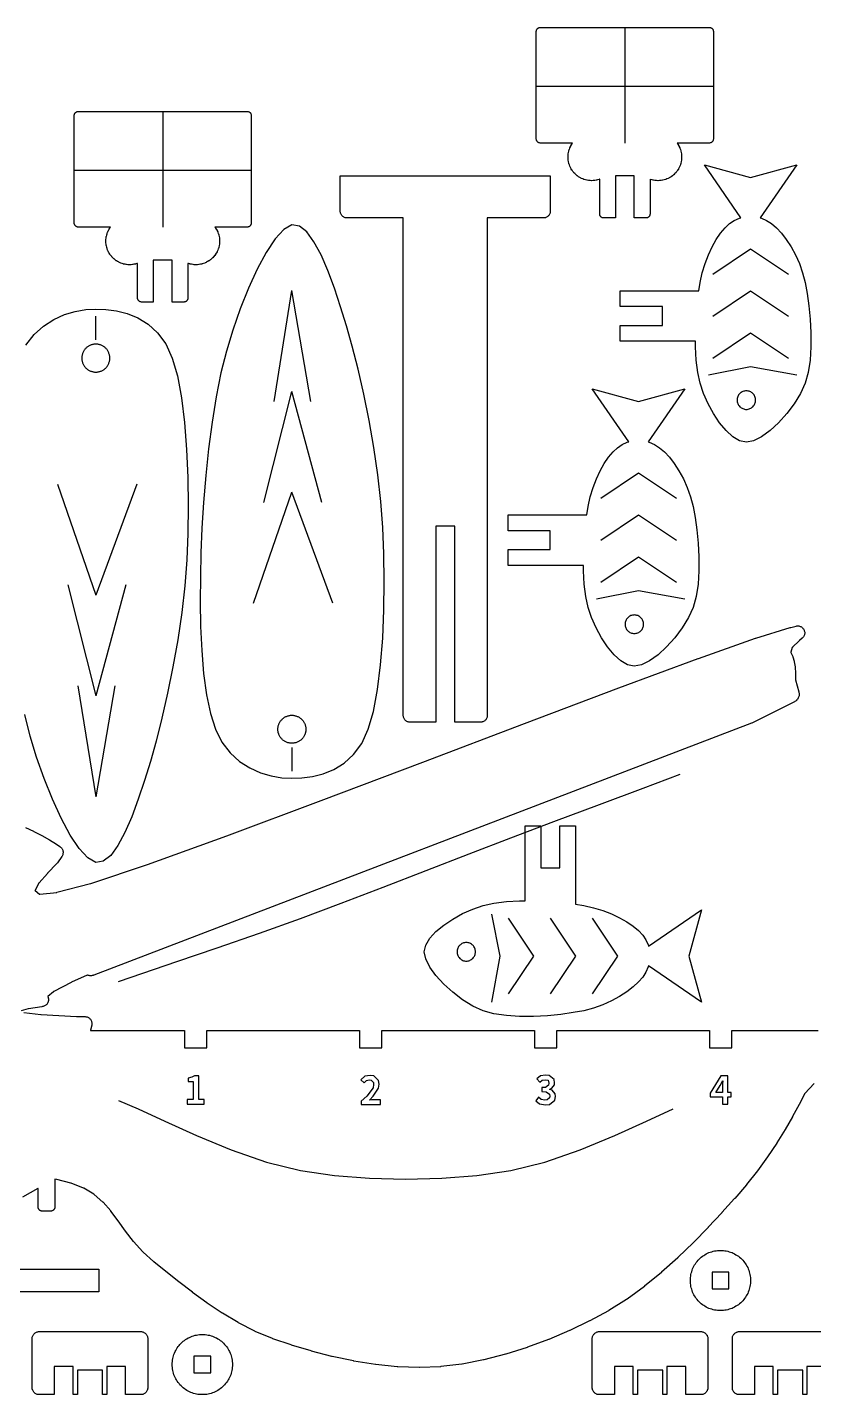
# Model space of a CAD drawing. Header units: millimetres. Extents: x 3 to 299, y 4 to 201.
# Drawn here: x 102.3 to 214.6, y 3.8 to 199 of the extents above; entities that cross this region are included whole.
import ezdxf

# ---------------------------------------------------------------- set-up
doc = ezdxf.new("R2010")
doc.units = ezdxf.units.MM
doc.layers.add('CUT', color=1, linetype='Continuous')
doc.layers.add('ENGRAVE', color=5, linetype='Continuous')

msp = doc.modelspace()

# ---------------------------------------------------------------- linework, layer by layer
at = {"layer": 'CUT'}
for points in [[(195.11, 182.46), (195.18, 182.37), (195.2, 182.33), (195.3, 182.18), (195.32, 182.15), (195.4, 181.99), (195.42, 181.95), (195.5, 181.79), (195.51, 181.75), (195.58, 181.58), (195.59, 181.54), (195.64, 181.37), (195.65, 181.33), (195.69, 181.15), (195.7, 181.12), (195.73, 180.94), (195.73, 180.9), (195.75, 180.72), (195.75, 180.68), (195.76, 180.5), (195.76, 180.46), (195.75, 180.28), (195.75, 180.24), (195.73, 180.06), (195.73, 180.02), (195.7, 179.84), (195.69, 179.8), (195.65, 179.62), (195.64, 179.58), (195.59, 179.41), (195.58, 179.37), (195.51, 179.2), (195.5, 179.17), (195.42, 179), (195.4, 178.97), (195.32, 178.81), (195.3, 178.77), (195.2, 178.62), (195.18, 178.59), (195.08, 178.44), (195.05, 178.41), (194.94, 178.27), (194.91, 178.24), (194.79, 178.11), (194.76, 178.08), (194.63, 177.95), (194.6, 177.93), (194.46, 177.81), (194.43, 177.79), (194.28, 177.68), (194.25, 177.66), (194.09, 177.57), (194.06, 177.55), (193.9, 177.46), (193.86, 177.44), (193.7, 177.37), (193.66, 177.35), (193.49, 177.29), (193.45, 177.28), (193.28, 177.22), (193.24, 177.21), (193.07, 177.17), (193.03, 177.17), (192.85, 177.14), (192.81, 177.13), (192.63, 177.11), (192.59, 177.11), (192.41, 177.1), (192.37, 177.1), (192.19, 177.11), (192.15, 177.11), (191.97, 177.13), (191.93, 177.14), (191.75, 177.17), (191.71, 177.17), (191.54, 177.21), (191.5, 177.22), (191.32, 177.28), (191.29, 177.29), (191.26, 177.3), (191.25, 177.3), (191.25, 177.29), (191.25, 172.38), (191.24, 172.32), (191.23, 172.26), (191.22, 172.2), (191.2, 172.15), (191.18, 172.09), (191.15, 172.04), (191.11, 172), (191.07, 171.95), (191.03, 171.91), (190.98, 171.88), (190.93, 171.85), (190.88, 171.82), (190.82, 171.8), (190.76, 171.79), (190.71, 171.78), (190.65, 171.78), (189, 171.78), (189, 177.78), (186.3, 177.78), (186.3, 171.78), (184.65, 171.78), (184.59, 171.78), (184.53, 171.79), (184.47, 171.8), (184.42, 171.82), (184.36, 171.85), (184.31, 171.88), (184.27, 171.91), (184.22, 171.95), (184.18, 172), (184.15, 172.04), (184.12, 172.09), (184.09, 172.15), (184.07, 172.2), (184.06, 172.26), (184.05, 172.32), (184.05, 172.38), (184.05, 177.29), (184.05, 177.3), (184.03, 177.3), (184.01, 177.29), (183.97, 177.28), (183.8, 177.22), (183.76, 177.21), (183.58, 177.17), (183.54, 177.17), (183.36, 177.14), (183.32, 177.13), (183.14, 177.11), (183.1, 177.11), (182.92, 177.1), (182.88, 177.1), (182.7, 177.11), (182.66, 177.11), (182.48, 177.13), (182.44, 177.14), (182.27, 177.17), (182.23, 177.17), (182.05, 177.21), (182.01, 177.22), (181.84, 177.28), (181.8, 177.29), (181.63, 177.35), (181.6, 177.37), (181.43, 177.44), (181.4, 177.46), (181.24, 177.55), (181.2, 177.57), (181.05, 177.66), (181.01, 177.68), (180.87, 177.79), (180.84, 177.81), (180.7, 177.93), (180.67, 177.95), (180.53, 178.08), (180.51, 178.11), (180.38, 178.24), (180.36, 178.27), (180.24, 178.41), (180.22, 178.44), (180.11, 178.59), (180.09, 178.62), (179.99, 178.77), (179.97, 178.81), (179.89, 178.97), (179.87, 179), (179.8, 179.17), (179.78, 179.2), (179.72, 179.37), (179.7, 179.41), (179.65, 179.58), (179.64, 179.62), (179.6, 179.8), (179.59, 179.84), (179.56, 180.02), (179.56, 180.06), (179.54, 180.24), (179.54, 180.28), (179.53, 180.46), (179.53, 180.5), (179.54, 180.68), (179.54, 180.72), (179.56, 180.9), (179.56, 180.94), (179.59, 181.12), (179.6, 181.15), (179.64, 181.33), (179.65, 181.37), (179.7, 181.54), (179.72, 181.58), (179.78, 181.75), (179.8, 181.79), (179.87, 181.95), (179.89, 181.99), (179.97, 182.15), (179.99, 182.18), (180.09, 182.33), (180.11, 182.37), (180.18, 182.46), (180.19, 182.48), (180.18, 182.48), (175.6, 182.48), (175.54, 182.48), (175.48, 182.49), (175.43, 182.5), (175.37, 182.52), (175.32, 182.55), (175.27, 182.58), (175.22, 182.61), (175.18, 182.65), (175.14, 182.7), (175.1, 182.74), (175.07, 182.79), (175.05, 182.85), (175.03, 182.9), (175.01, 182.96), (175, 183.02), (175, 183.08), (175, 198.4), (175, 198.46), (175.01, 198.52), (175.03, 198.57), (175.05, 198.63), (175.07, 198.68), (175.1, 198.73), (175.14, 198.78), (175.18, 198.82), (175.22, 198.86), (175.27, 198.9), (175.32, 198.93), (175.37, 198.95), (175.43, 198.97), (175.48, 198.99), (175.54, 199), (175.6, 199), (199.69, 199), (199.75, 199), (199.81, 198.99), (199.87, 198.97), (199.92, 198.95), (199.98, 198.93), (200.03, 198.9), (200.07, 198.86), (200.12, 198.82), (200.16, 198.78), (200.19, 198.73), (200.22, 198.68), (200.25, 198.63), (200.27, 198.57), (200.28, 198.52), (200.29, 198.46), (200.29, 198.4), (200.29, 183.08), (200.29, 183.02), (200.28, 182.96), (200.27, 182.9), (200.25, 182.85), (200.22, 182.79), (200.19, 182.74), (200.16, 182.7), (200.12, 182.65), (200.07, 182.61), (200.03, 182.58), (199.98, 182.55), (199.92, 182.52), (199.87, 182.5), (199.81, 182.49), (199.75, 182.48), (199.69, 182.48), (195.12, 182.48), (195.1, 182.48)], [(129.11, 170.46), (129.18, 170.37), (129.2, 170.33), (129.3, 170.18), (129.32, 170.15), (129.4, 169.99), (129.42, 169.95), (129.5, 169.79), (129.51, 169.75), (129.58, 169.58), (129.59, 169.54), (129.64, 169.37), (129.65, 169.33), (129.69, 169.15), (129.7, 169.12), (129.73, 168.94), (129.73, 168.9), (129.75, 168.72), (129.75, 168.68), (129.76, 168.5), (129.76, 168.46), (129.75, 168.28), (129.75, 168.24), (129.73, 168.06), (129.73, 168.02), (129.7, 167.84), (129.69, 167.8), (129.65, 167.62), (129.64, 167.58), (129.59, 167.41), (129.58, 167.37), (129.51, 167.2), (129.5, 167.17), (129.42, 167), (129.4, 166.97), (129.32, 166.81), (129.3, 166.77), (129.2, 166.62), (129.18, 166.59), (129.08, 166.44), (129.05, 166.41), (128.94, 166.27), (128.91, 166.24), (128.79, 166.11), (128.76, 166.08), (128.63, 165.95), (128.6, 165.93), (128.46, 165.81), (128.43, 165.79), (128.28, 165.68), (128.25, 165.66), (128.09, 165.57), (128.06, 165.55), (127.9, 165.46), (127.86, 165.44), (127.7, 165.37), (127.66, 165.35), (127.49, 165.29), (127.45, 165.28), (127.28, 165.22), (127.24, 165.21), (127.07, 165.17), (127.03, 165.17), (126.85, 165.14), (126.81, 165.13), (126.63, 165.11), (126.59, 165.11), (126.41, 165.1), (126.37, 165.1), (126.19, 165.11), (126.15, 165.11), (125.97, 165.13), (125.93, 165.14), (125.75, 165.17), (125.71, 165.17), (125.54, 165.21), (125.5, 165.22), (125.32, 165.28), (125.29, 165.29), (125.26, 165.3), (125.25, 165.3), (125.25, 165.29), (125.25, 160.38), (125.24, 160.32), (125.23, 160.26), (125.22, 160.2), (125.2, 160.15), (125.18, 160.09), (125.15, 160.04), (125.11, 160), (125.07, 159.95), (125.03, 159.91), (124.98, 159.88), (124.93, 159.85), (124.88, 159.82), (124.82, 159.8), (124.76, 159.79), (124.71, 159.78), (124.65, 159.78), (123, 159.78), (123, 165.78), (120.3, 165.78), (120.3, 159.78), (118.65, 159.78), (118.59, 159.78), (118.53, 159.79), (118.47, 159.8), (118.42, 159.82), (118.36, 159.85), (118.31, 159.88), (118.27, 159.91), (118.22, 159.95), (118.18, 160), (118.15, 160.04), (118.12, 160.09), (118.09, 160.15), (118.07, 160.2), (118.06, 160.26), (118.05, 160.32), (118.05, 160.38), (118.05, 165.29), (118.05, 165.3), (118.03, 165.3), (118.01, 165.29), (117.97, 165.28), (117.8, 165.22), (117.76, 165.21), (117.58, 165.17), (117.54, 165.17), (117.36, 165.14), (117.32, 165.13), (117.14, 165.11), (117.1, 165.11), (116.92, 165.1), (116.88, 165.1), (116.7, 165.11), (116.66, 165.11), (116.48, 165.13), (116.44, 165.14), (116.27, 165.17), (116.23, 165.17), (116.05, 165.21), (116.01, 165.22), (115.84, 165.28), (115.8, 165.29), (115.63, 165.35), (115.6, 165.37), (115.43, 165.44), (115.4, 165.46), (115.24, 165.55), (115.2, 165.57), (115.05, 165.66), (115.01, 165.68), (114.87, 165.79), (114.84, 165.81), (114.7, 165.93), (114.67, 165.95), (114.53, 166.08), (114.51, 166.11), (114.38, 166.24), (114.36, 166.27), (114.24, 166.41), (114.22, 166.44), (114.11, 166.59), (114.09, 166.62), (113.99, 166.77), (113.97, 166.81), (113.89, 166.97), (113.87, 167), (113.8, 167.17), (113.78, 167.2), (113.72, 167.37), (113.7, 167.41), (113.65, 167.58), (113.64, 167.62), (113.6, 167.8), (113.59, 167.84), (113.56, 168.02), (113.56, 168.06), (113.54, 168.24), (113.54, 168.28), (113.53, 168.46), (113.53, 168.5), (113.54, 168.68), (113.54, 168.72), (113.56, 168.9), (113.56, 168.94), (113.59, 169.12), (113.6, 169.15), (113.64, 169.33), (113.65, 169.37), (113.7, 169.54), (113.72, 169.58), (113.78, 169.75), (113.8, 169.79), (113.87, 169.95), (113.89, 169.99), (113.97, 170.15), (113.99, 170.18), (114.09, 170.33), (114.11, 170.37), (114.18, 170.46), (114.19, 170.48), (114.18, 170.48), (109.6, 170.48), (109.54, 170.48), (109.48, 170.49), (109.43, 170.5), (109.37, 170.52), (109.32, 170.55), (109.27, 170.58), (109.22, 170.61), (109.18, 170.65), (109.14, 170.7), (109.1, 170.74), (109.07, 170.79), (109.05, 170.85), (109.03, 170.9), (109.01, 170.96), (109, 171.02), (109, 171.08), (109, 186.4), (109, 186.46), (109.01, 186.52), (109.03, 186.57), (109.05, 186.63), (109.07, 186.68), (109.1, 186.73), (109.14, 186.78), (109.18, 186.82), (109.22, 186.86), (109.27, 186.9), (109.32, 186.93), (109.37, 186.95), (109.43, 186.97), (109.48, 186.99), (109.54, 187), (109.6, 187), (133.69, 187), (133.75, 187), (133.81, 186.99), (133.87, 186.97), (133.92, 186.95), (133.98, 186.93), (134.03, 186.9), (134.07, 186.86), (134.12, 186.82), (134.16, 186.78), (134.19, 186.73), (134.22, 186.68), (134.25, 186.63), (134.27, 186.57), (134.28, 186.52), (134.29, 186.46), (134.29, 186.4), (134.29, 171.08), (134.29, 171.02), (134.28, 170.96), (134.27, 170.9), (134.25, 170.85), (134.22, 170.79), (134.19, 170.74), (134.16, 170.7), (134.12, 170.65), (134.07, 170.61), (134.03, 170.58), (133.98, 170.55), (133.92, 170.52), (133.87, 170.5), (133.81, 170.49), (133.75, 170.48), (133.69, 170.48), (129.12, 170.48), (129.1, 170.48)], [(177, 172.78), (177, 172.68), (176.98, 172.58), (176.96, 172.49), (176.92, 172.39), (176.88, 172.31), (176.83, 172.22), (176.77, 172.14), (176.71, 172.07), (176.63, 172), (176.56, 171.95), (176.47, 171.89), (176.38, 171.85), (176.29, 171.82), (176.2, 171.8), (176.1, 171.78), (176, 171.78), (168.02, 171.78), (168, 171.78), (168, 171.75), (168, 100.78), (168, 100.68), (167.98, 100.58), (167.96, 100.49), (167.92, 100.39), (167.88, 100.31), (167.83, 100.22), (167.77, 100.14), (167.71, 100.07), (167.63, 100), (167.56, 99.95), (167.47, 99.89), (167.38, 99.85), (167.29, 99.82), (167.2, 99.8), (167.1, 99.78), (167, 99.78), (163.35, 99.78), (163.35, 127.78), (160.65, 127.78), (160.65, 99.78), (157, 99.78), (156.9, 99.78), (156.8, 99.8), (156.71, 99.82), (156.62, 99.85), (156.53, 99.89), (156.44, 99.95), (156.37, 100), (156.29, 100.07), (156.23, 100.14), (156.17, 100.22), (156.12, 100.31), (156.08, 100.39), (156.04, 100.49), (156.02, 100.58), (156, 100.68), (156, 100.78), (156, 171.75), (156, 171.78), (155.98, 171.78), (148, 171.78), (147.9, 171.78), (147.8, 171.8), (147.71, 171.82), (147.62, 171.85), (147.53, 171.89), (147.44, 171.95), (147.37, 172), (147.29, 172.07), (147.23, 172.14), (147.17, 172.22), (147.12, 172.31), (147.08, 172.39), (147.04, 172.49), (147.02, 172.58), (147, 172.68), (147, 172.78), (147, 174.78), (147, 176.78), (147, 177.78), (148, 177.78), (176, 177.78), (177, 177.78), (177, 176.78), (177, 174.78)], [(187, 154.18), (187, 156.16), (187, 156.43), (193, 156.43), (193, 159.13), (187, 159.13), (187, 159.4), (187, 161.38), (193, 161.38), (198.21, 161.38), (198.4, 162.58), (198.71, 163.97), (199.11, 165.3), (199.59, 166.54), (200.12, 167.68), (200.71, 168.71), (201.32, 169.61), (201.96, 170.37), (202.6, 170.98), (203.27, 171.44), (204, 171.76), (204.2, 171.81), (199, 179.38), (205.6, 177.58), (212.2, 179.38), (206.99, 171.8), (207.14, 171.76), (207.9, 171.44), (208.6, 170.98), (209.29, 170.37), (210, 169.61), (210.7, 168.71), (211.38, 167.68), (212, 166.54), (212.57, 165.3), (213.04, 163.97), (213.4, 162.58), (213.69, 161.02), (213.93, 159.26), (214.12, 157.35), (214.22, 155.38), (214.23, 153.4), (214.1, 151.5), (213.83, 149.73), (213.4, 148.18), (212.74, 146.72), (211.85, 145.26), (210.79, 143.85), (209.61, 142.55), (208.39, 141.43), (207.17, 140.55), (206.02, 139.98), (205, 139.78), (204.04, 139.98), (203.07, 140.55), (202.1, 141.43), (201.17, 142.55), (200.31, 143.85), (199.54, 145.26), (198.9, 146.72), (198.4, 148.18), (198.06, 149.73), (197.84, 151.5), (197.73, 153.4), (197.73, 154.18), (193, 154.18)], [(127.02, 120.53), (127, 117), (127.06, 113.46), (127.22, 110.01), (127.49, 106.74), (127.89, 103.71), (128.45, 101.03), (129.17, 98.78), (130.11, 96.94), (131.28, 95.42), (132.62, 94.2), (134.08, 93.26), (135.61, 92.58), (137.15, 92.12), (138.66, 91.86), (140.09, 91.78), (141.51, 91.83), (143.03, 92.03), (144.57, 92.42), (146.1, 93.04), (147.56, 93.94), (148.9, 95.17), (150.07, 96.76), (151.01, 98.78), (151.74, 101.33), (152.32, 104.44), (152.76, 107.98), (153.06, 111.81), (153.23, 115.82), (153.29, 119.87), (153.24, 123.83), (153.09, 127.58), (152.81, 131.28), (152.36, 135.11), (151.79, 139.01), (151.11, 142.88), (150.35, 146.63), (149.54, 150.19), (148.71, 153.47), (147.89, 156.38), (147.05, 159.09), (146.16, 161.75), (145.22, 164.26), (144.25, 166.5), (143.24, 168.38), (142.21, 169.79), (141.16, 170.63), (140.09, 170.78), (138.95, 170.15), (137.72, 168.81), (136.44, 166.87), (135.15, 164.48), (133.89, 161.74), (132.7, 158.8), (131.64, 155.76), (130.73, 152.78), (129.96, 149.67), (129.28, 146.25), (128.69, 142.61), (128.19, 138.83), (127.78, 134.99), (127.46, 131.18), (127.23, 127.48), (127.09, 123.98)], [(112.19, 149.78), (112.29, 149.79), (112.38, 149.8), (112.48, 149.82), (112.58, 149.84), (112.67, 149.86), (112.76, 149.89), (112.85, 149.93), (112.94, 149.97), (113.03, 150.01), (113.12, 150.06), (113.2, 150.11), (113.28, 150.17), (113.36, 150.23), (113.43, 150.29), (113.5, 150.36), (113.57, 150.43), (113.64, 150.51), (113.7, 150.59), (113.75, 150.67), (113.8, 150.75), (113.85, 150.83), (113.9, 150.92), (113.94, 151.01), (113.97, 151.1), (114, 151.2), (114.03, 151.29), (114.05, 151.39), (114.07, 151.48), (114.08, 151.58), (114.09, 151.68), (114.09, 151.78), (114.09, 151.87), (114.08, 151.97), (114.07, 152.07), (114.05, 152.17), (114.03, 152.26), (114, 152.36), (113.97, 152.45), (113.94, 152.54), (113.9, 152.63), (113.85, 152.72), (113.8, 152.8), (113.75, 152.89), (113.7, 152.97), (113.64, 153.05), (113.57, 153.12), (113.5, 153.19), (113.43, 153.26), (113.36, 153.32), (113.28, 153.38), (113.2, 153.44), (113.12, 153.49), (113.03, 153.54), (112.94, 153.58), (112.85, 153.62), (112.76, 153.66), (112.67, 153.69), (112.58, 153.72), (112.48, 153.74), (112.38, 153.75), (112.29, 153.77), (112.19, 153.77), (112.09, 153.78), (111.99, 153.77), (111.89, 153.77), (111.8, 153.75), (111.7, 153.74), (111.6, 153.72), (111.51, 153.69), (111.42, 153.66), (111.32, 153.62), (111.23, 153.58), (111.15, 153.54), (111.06, 153.49), (110.98, 153.44), (110.9, 153.38), (110.82, 153.32), (110.75, 153.26), (110.68, 153.19), (110.61, 153.12), (110.54, 153.05), (110.48, 152.97), (110.43, 152.89), (110.37, 152.8), (110.33, 152.72), (110.28, 152.63), (110.24, 152.54), (110.21, 152.45), (110.18, 152.36), (110.15, 152.26), (110.13, 152.17), (110.11, 152.07), (110.1, 151.97), (110.09, 151.87), (110.09, 151.78), (110.09, 151.68), (110.1, 151.58), (110.11, 151.48), (110.13, 151.39), (110.15, 151.29), (110.18, 151.2), (110.21, 151.1), (110.24, 151.01), (110.28, 150.92), (110.33, 150.83), (110.37, 150.75), (110.43, 150.67), (110.48, 150.59), (110.54, 150.51), (110.61, 150.43), (110.68, 150.36), (110.75, 150.29), (110.82, 150.23), (110.9, 150.17), (110.98, 150.11), (111.06, 150.06), (111.15, 150.01), (111.23, 149.97), (111.32, 149.93), (111.42, 149.89), (111.51, 149.86), (111.6, 149.84), (111.7, 149.82), (111.8, 149.8), (111.89, 149.79), (111.99, 149.78), (112.09, 149.78)], [(171, 122.18), (171, 124.16), (171, 124.43), (177, 124.43), (177, 127.13), (171, 127.13), (171, 127.4), (171, 129.38), (177, 129.38), (182.21, 129.38), (182.4, 130.58), (182.71, 131.97), (183.11, 133.3), (183.59, 134.54), (184.12, 135.68), (184.71, 136.71), (185.32, 137.61), (185.96, 138.37), (186.6, 138.98), (187.27, 139.44), (188, 139.76), (188.2, 139.81), (183, 147.38), (189.6, 145.58), (196.2, 147.38), (190.99, 139.8), (191.14, 139.76), (191.9, 139.44), (192.6, 138.98), (193.29, 138.37), (194, 137.61), (194.7, 136.71), (195.38, 135.68), (196, 134.54), (196.57, 133.3), (197.04, 131.97), (197.4, 130.58), (197.69, 129.02), (197.93, 127.26), (198.12, 125.35), (198.22, 123.38), (198.23, 121.4), (198.1, 119.5), (197.83, 117.73), (197.4, 116.18), (196.74, 114.72), (195.85, 113.26), (194.79, 111.85), (193.61, 110.55), (192.39, 109.43), (191.17, 108.55), (190.02, 107.98), (189, 107.78), (188.04, 107.98), (187.07, 108.55), (186.1, 109.43), (185.17, 110.55), (184.31, 111.85), (183.54, 113.26), (182.9, 114.72), (182.4, 116.18), (182.06, 117.73), (181.84, 119.5), (181.73, 121.4), (181.73, 122.18), (177, 122.18)], [(204.49, 147), (204.38, 146.94), (204.27, 146.87), (204.16, 146.8), (204.07, 146.71), (203.98, 146.61), (203.9, 146.51), (203.84, 146.4), (203.78, 146.28), (203.74, 146.16), (203.71, 146.03), (203.69, 145.91), (203.68, 145.78), (203.69, 145.65), (203.71, 145.52), (203.74, 145.39), (203.78, 145.27), (203.84, 145.15), (203.9, 145.04), (203.98, 144.94), (204.07, 144.84), (204.16, 144.76), (204.27, 144.68), (204.38, 144.61), (204.49, 144.56), (204.62, 144.51), (204.74, 144.48), (204.87, 144.46), (205, 144.46), (205.13, 144.46), (205.26, 144.48), (205.38, 144.51), (205.51, 144.56), (205.62, 144.61), (205.73, 144.68), (205.84, 144.76), (205.93, 144.84), (206.02, 144.94), (206.1, 145.04), (206.16, 145.15), (206.22, 145.27), (206.26, 145.39), (206.29, 145.52), (206.31, 145.65), (206.32, 145.78), (206.31, 145.91), (206.29, 146.03), (206.26, 146.16), (206.22, 146.28), (206.16, 146.4), (206.1, 146.51), (206.02, 146.61), (205.93, 146.71), (205.84, 146.8), (205.73, 146.87), (205.62, 146.94), (205.51, 147), (205.38, 147.04), (205.26, 147.07), (205.13, 147.09), (205, 147.1), (204.87, 147.09), (204.74, 147.07), (204.62, 147.04)], [(188.49, 115), (188.38, 114.94), (188.27, 114.87), (188.16, 114.8), (188.07, 114.71), (187.98, 114.61), (187.9, 114.51), (187.84, 114.4), (187.78, 114.28), (187.74, 114.16), (187.71, 114.03), (187.69, 113.91), (187.68, 113.78), (187.69, 113.65), (187.71, 113.52), (187.74, 113.39), (187.78, 113.27), (187.84, 113.15), (187.9, 113.04), (187.98, 112.94), (188.07, 112.84), (188.16, 112.76), (188.27, 112.68), (188.38, 112.61), (188.49, 112.56), (188.62, 112.51), (188.74, 112.48), (188.87, 112.46), (189, 112.46), (189.13, 112.46), (189.26, 112.48), (189.38, 112.51), (189.51, 112.56), (189.62, 112.61), (189.73, 112.68), (189.84, 112.76), (189.93, 112.84), (190.02, 112.94), (190.1, 113.04), (190.16, 113.15), (190.22, 113.27), (190.26, 113.39), (190.29, 113.52), (190.31, 113.65), (190.32, 113.78), (190.31, 113.91), (190.29, 114.03), (190.26, 114.16), (190.22, 114.28), (190.16, 114.4), (190.1, 114.51), (190.02, 114.61), (189.93, 114.71), (189.84, 114.8), (189.73, 114.87), (189.62, 114.94), (189.51, 115), (189.38, 115.04), (189.26, 115.07), (189.13, 115.09), (189, 115.1), (188.87, 115.09), (188.74, 115.07), (188.62, 115.04)], [(140.19, 100.77), (140.29, 100.77), (140.38, 100.75), (140.48, 100.74), (140.58, 100.72), (140.67, 100.69), (140.76, 100.66), (140.85, 100.62), (140.94, 100.58), (141.03, 100.54), (141.12, 100.49), (141.2, 100.44), (141.28, 100.38), (141.36, 100.32), (141.43, 100.26), (141.5, 100.19), (141.57, 100.12), (141.64, 100.05), (141.7, 99.97), (141.75, 99.89), (141.8, 99.8), (141.85, 99.72), (141.9, 99.63), (141.94, 99.54), (141.97, 99.45), (142, 99.36), (142.03, 99.26), (142.05, 99.17), (142.07, 99.07), (142.08, 98.97), (142.09, 98.87), (142.09, 98.78), (142.09, 98.68), (142.08, 98.58), (142.07, 98.48), (142.05, 98.39), (142.03, 98.29), (142, 98.2), (141.97, 98.1), (141.94, 98.01), (141.9, 97.92), (141.85, 97.83), (141.8, 97.75), (141.75, 97.67), (141.7, 97.59), (141.64, 97.51), (141.57, 97.43), (141.5, 97.36), (141.43, 97.29), (141.36, 97.23), (141.28, 97.17), (141.2, 97.11), (141.12, 97.06), (141.03, 97.01), (140.94, 96.97), (140.85, 96.93), (140.76, 96.89), (140.67, 96.86), (140.58, 96.84), (140.48, 96.82), (140.38, 96.8), (140.29, 96.79), (140.19, 96.78), (140.09, 96.78), (139.99, 96.78), (139.89, 96.79), (139.8, 96.8), (139.7, 96.82), (139.6, 96.84), (139.51, 96.86), (139.42, 96.89), (139.32, 96.93), (139.23, 96.97), (139.15, 97.01), (139.06, 97.06), (138.98, 97.11), (138.9, 97.17), (138.82, 97.23), (138.75, 97.29), (138.68, 97.36), (138.61, 97.43), (138.54, 97.51), (138.48, 97.59), (138.43, 97.67), (138.37, 97.75), (138.33, 97.83), (138.28, 97.92), (138.24, 98.01), (138.21, 98.1), (138.18, 98.2), (138.15, 98.29), (138.13, 98.39), (138.11, 98.48), (138.1, 98.58), (138.09, 98.68), (138.09, 98.78), (138.09, 98.87), (138.1, 98.97), (138.11, 99.07), (138.13, 99.17), (138.15, 99.26), (138.18, 99.36), (138.21, 99.45), (138.24, 99.54), (138.28, 99.63), (138.33, 99.72), (138.37, 99.8), (138.43, 99.89), (138.48, 99.97), (138.54, 100.05), (138.61, 100.12), (138.68, 100.19), (138.75, 100.26), (138.82, 100.32), (138.9, 100.38), (138.98, 100.44), (139.06, 100.49), (139.15, 100.54), (139.23, 100.58), (139.32, 100.62), (139.42, 100.66), (139.51, 100.69), (139.6, 100.72), (139.7, 100.74), (139.8, 100.75), (139.89, 100.77), (139.99, 100.77), (140.09, 100.78)], [(173.4, 85), (175.38, 85), (175.65, 85), (175.65, 79), (178.35, 79), (178.35, 85), (178.62, 85), (180.6, 85), (180.6, 79), (180.6, 73.79), (181.8, 73.6), (183.19, 73.29), (184.52, 72.89), (185.76, 72.41), (186.9, 71.88), (187.93, 71.29), (188.83, 70.68), (189.59, 70.04), (190.2, 69.4), (190.66, 68.73), (190.99, 68), (191.04, 67.8), (198.6, 73), (196.8, 66.4), (198.6, 59.8), (191.03, 65.01), (190.99, 64.86), (190.66, 64.11), (190.2, 63.4), (189.59, 62.71), (188.83, 62.01), (187.93, 61.3), (186.9, 60.63), (185.76, 60), (184.52, 59.44), (183.19, 58.96), (181.8, 58.6), (180.25, 58.32), (178.48, 58.07), (176.58, 57.88), (174.6, 57.78), (172.62, 57.78), (170.72, 57.9), (168.95, 58.17), (167.4, 58.6), (165.95, 59.26), (164.48, 60.15), (163.07, 61.22), (161.78, 62.39), (160.66, 63.62), (159.78, 64.83), (159.21, 65.98), (159, 67), (159.21, 67.96), (159.78, 68.93), (160.66, 69.9), (161.78, 70.83), (163.07, 71.69), (164.48, 72.46), (165.95, 73.11), (167.4, 73.6), (168.95, 73.95), (170.72, 74.17), (172.62, 74.27), (173.4, 74.27), (173.4, 79)], [(166.22, 67.51), (166.16, 67.63), (166.1, 67.74), (166.02, 67.84), (165.93, 67.94), (165.84, 68.02), (165.73, 68.1), (165.62, 68.17), (165.51, 68.22), (165.38, 68.27), (165.26, 68.3), (165.13, 68.32), (165, 68.32), (164.87, 68.32), (164.74, 68.3), (164.62, 68.27), (164.49, 68.22), (164.38, 68.17), (164.27, 68.1), (164.16, 68.02), (164.07, 67.94), (163.98, 67.84), (163.9, 67.74), (163.84, 67.63), (163.78, 67.51), (163.74, 67.39), (163.71, 67.26), (163.69, 67.13), (163.68, 67), (163.69, 66.87), (163.71, 66.75), (163.74, 66.62), (163.78, 66.5), (163.84, 66.38), (163.9, 66.27), (163.98, 66.17), (164.07, 66.07), (164.16, 65.98), (164.27, 65.91), (164.38, 65.84), (164.49, 65.78), (164.62, 65.74), (164.74, 65.71), (164.87, 65.69), (165, 65.68), (165.13, 65.69), (165.26, 65.71), (165.38, 65.74), (165.51, 65.78), (165.62, 65.84), (165.73, 65.91), (165.84, 65.98), (165.93, 66.07), (166.02, 66.17), (166.1, 66.27), (166.16, 66.38), (166.22, 66.5), (166.26, 66.62), (166.29, 66.75), (166.31, 66.87), (166.32, 67), (166.31, 67.13), (166.29, 67.26), (166.26, 67.39)], [(112.5, 21.71), (112.5, 18.45), (93, 18.45), (93, 15.78), (89, 15.78), (89, 24.38), (93, 24.38), (93, 21.71)], [(205.59, 19.87), (205.58, 19.66), (205.55, 19.45), (205.52, 19.24), (205.47, 19.03), (205.41, 18.83), (205.35, 18.63), (205.27, 18.43), (205.19, 18.24), (205.09, 18.05), (204.99, 17.87), (204.88, 17.69), (204.75, 17.52), (204.62, 17.35), (204.49, 17.19), (204.34, 17.04), (204.19, 16.89), (204.03, 16.75), (203.86, 16.62), (203.69, 16.5), (203.51, 16.39), (203.33, 16.28), (203.14, 16.19), (202.95, 16.1), (202.75, 16.03), (202.55, 15.96), (202.34, 15.91), (202.14, 15.86), (201.93, 15.82), (201.72, 15.8), (201.51, 15.78), (201.3, 15.78), (201.09, 15.78), (200.88, 15.8), (200.67, 15.82), (200.46, 15.86), (200.26, 15.91), (200.05, 15.96), (199.85, 16.03), (199.65, 16.1), (199.46, 16.19), (199.27, 16.28), (199.09, 16.39), (198.91, 16.5), (198.74, 16.62), (198.57, 16.75), (198.41, 16.89), (198.26, 17.04), (198.11, 17.19), (197.98, 17.35), (197.85, 17.52), (197.72, 17.69), (197.61, 17.87), (197.51, 18.05), (197.41, 18.24), (197.33, 18.43), (197.25, 18.63), (197.19, 18.83), (197.13, 19.03), (197.08, 19.24), (197.05, 19.45), (197.02, 19.66), (197.01, 19.87), (197, 20.08), (197.01, 20.29), (197.02, 20.5), (197.05, 20.71), (197.08, 20.92), (197.13, 21.12), (197.19, 21.32), (197.25, 21.53), (197.33, 21.72), (197.41, 21.92), (197.51, 22.1), (197.61, 22.29), (197.72, 22.47), (197.85, 22.64), (197.98, 22.8), (198.11, 22.96), (198.26, 23.12), (198.41, 23.26), (198.57, 23.4), (198.74, 23.53), (198.91, 23.65), (199.09, 23.76), (199.27, 23.87), (199.46, 23.96), (199.65, 24.05), (199.85, 24.13), (200.05, 24.19), (200.26, 24.25), (200.46, 24.29), (200.67, 24.33), (200.88, 24.36), (201.09, 24.37), (201.3, 24.38), (201.51, 24.37), (201.72, 24.36), (201.93, 24.33), (202.14, 24.29), (202.34, 24.25), (202.55, 24.19), (202.75, 24.13), (202.95, 24.05), (203.14, 23.96), (203.33, 23.87), (203.51, 23.76), (203.69, 23.65), (203.86, 23.53), (204.03, 23.4), (204.19, 23.26), (204.34, 23.12), (204.49, 22.96), (204.62, 22.8), (204.75, 22.64), (204.88, 22.47), (204.99, 22.29), (205.09, 22.1), (205.19, 21.92), (205.27, 21.72), (205.35, 21.53), (205.41, 21.32), (205.47, 21.12), (205.52, 20.92), (205.55, 20.71), (205.58, 20.5), (205.59, 20.29), (205.6, 20.08)], [(202.5, 21.28), (200.1, 21.28), (200.1, 18.88), (202.5, 18.88)], [(119.46, 4.49), (119.42, 4.39), (119.38, 4.31), (119.33, 4.22), (119.27, 4.14), (119.21, 4.07), (119.13, 4), (119.06, 3.95), (118.97, 3.89), (118.88, 3.85), (118.79, 3.82), (118.7, 3.8), (118.6, 3.78), (118.5, 3.78), (116.35, 3.78), (116.35, 7.78), (113.65, 7.78), (113.65, 3.78), (113.05, 3.78), (113.05, 7.28), (109.45, 7.28), (109.45, 3.78), (108.85, 3.78), (108.85, 7.78), (106.15, 7.78), (106.15, 3.78), (104, 3.78), (103.9, 3.78), (103.8, 3.8), (103.71, 3.82), (103.62, 3.85), (103.53, 3.89), (103.44, 3.95), (103.37, 4), (103.29, 4.07), (103.23, 4.14), (103.17, 4.22), (103.12, 4.31), (103.08, 4.39), (103.04, 4.49), (103.02, 4.58), (103, 4.68), (103, 4.78), (103, 11.78), (103, 11.87), (103.02, 11.97), (103.04, 12.07), (103.08, 12.16), (103.12, 12.25), (103.17, 12.33), (103.23, 12.41), (103.29, 12.48), (103.37, 12.55), (103.44, 12.61), (103.53, 12.66), (103.62, 12.7), (103.71, 12.73), (103.8, 12.76), (103.9, 12.77), (104, 12.78), (118.5, 12.78), (118.6, 12.77), (118.7, 12.76), (118.79, 12.73), (118.88, 12.7), (118.97, 12.66), (119.06, 12.61), (119.13, 12.55), (119.21, 12.48), (119.27, 12.41), (119.33, 12.33), (119.38, 12.25), (119.42, 12.16), (119.46, 12.07), (119.48, 11.97), (119.5, 11.87), (119.5, 11.78), (119.5, 4.78), (119.5, 4.68), (119.48, 4.58)], [(131.59, 7.87), (131.58, 7.66), (131.55, 7.45), (131.52, 7.24), (131.47, 7.03), (131.41, 6.83), (131.35, 6.63), (131.27, 6.43), (131.19, 6.24), (131.09, 6.05), (130.99, 5.87), (130.88, 5.69), (130.75, 5.52), (130.62, 5.35), (130.49, 5.19), (130.34, 5.04), (130.19, 4.89), (130.03, 4.75), (129.86, 4.62), (129.69, 4.5), (129.51, 4.39), (129.33, 4.28), (129.14, 4.19), (128.95, 4.1), (128.75, 4.03), (128.55, 3.96), (128.34, 3.91), (128.14, 3.86), (127.93, 3.82), (127.72, 3.8), (127.51, 3.78), (127.3, 3.78), (127.09, 3.78), (126.88, 3.8), (126.67, 3.82), (126.46, 3.86), (126.26, 3.91), (126.05, 3.96), (125.85, 4.03), (125.65, 4.1), (125.46, 4.19), (125.27, 4.28), (125.09, 4.39), (124.91, 4.5), (124.74, 4.62), (124.57, 4.75), (124.41, 4.89), (124.26, 5.04), (124.11, 5.19), (123.98, 5.35), (123.85, 5.52), (123.72, 5.69), (123.61, 5.87), (123.51, 6.05), (123.41, 6.24), (123.33, 6.43), (123.25, 6.63), (123.19, 6.83), (123.13, 7.03), (123.08, 7.24), (123.05, 7.45), (123.02, 7.66), (123.01, 7.87), (123, 8.08), (123.01, 8.29), (123.02, 8.5), (123.05, 8.71), (123.08, 8.92), (123.13, 9.12), (123.19, 9.32), (123.25, 9.53), (123.33, 9.72), (123.41, 9.92), (123.51, 10.1), (123.61, 10.29), (123.72, 10.47), (123.85, 10.64), (123.98, 10.8), (124.11, 10.96), (124.26, 11.12), (124.41, 11.26), (124.57, 11.4), (124.74, 11.53), (124.91, 11.65), (125.09, 11.76), (125.27, 11.87), (125.46, 11.96), (125.65, 12.05), (125.85, 12.13), (126.05, 12.19), (126.26, 12.25), (126.46, 12.29), (126.67, 12.33), (126.88, 12.36), (127.09, 12.37), (127.3, 12.38), (127.51, 12.37), (127.72, 12.36), (127.93, 12.33), (128.14, 12.29), (128.34, 12.25), (128.55, 12.19), (128.75, 12.13), (128.95, 12.05), (129.14, 11.96), (129.33, 11.87), (129.51, 11.76), (129.69, 11.65), (129.86, 11.53), (130.03, 11.4), (130.19, 11.26), (130.34, 11.12), (130.49, 10.96), (130.62, 10.8), (130.75, 10.64), (130.88, 10.47), (130.99, 10.29), (131.09, 10.1), (131.19, 9.92), (131.27, 9.72), (131.35, 9.53), (131.41, 9.32), (131.47, 9.12), (131.52, 8.92), (131.55, 8.71), (131.58, 8.5), (131.59, 8.29), (131.6, 8.08)], [(199.46, 4.49), (199.42, 4.39), (199.38, 4.31), (199.33, 4.22), (199.27, 4.14), (199.21, 4.07), (199.13, 4), (199.06, 3.95), (198.97, 3.89), (198.88, 3.85), (198.79, 3.82), (198.7, 3.8), (198.6, 3.78), (198.5, 3.78), (196.35, 3.78), (196.35, 7.78), (193.65, 7.78), (193.65, 3.78), (193.05, 3.78), (193.05, 7.28), (189.45, 7.28), (189.45, 3.78), (188.85, 3.78), (188.85, 7.78), (186.15, 7.78), (186.15, 3.78), (184, 3.78), (183.9, 3.78), (183.8, 3.8), (183.71, 3.82), (183.62, 3.85), (183.53, 3.89), (183.44, 3.95), (183.37, 4), (183.29, 4.07), (183.23, 4.14), (183.17, 4.22), (183.12, 4.31), (183.08, 4.39), (183.04, 4.49), (183.02, 4.58), (183, 4.68), (183, 4.78), (183, 11.78), (183, 11.87), (183.02, 11.97), (183.04, 12.07), (183.08, 12.16), (183.12, 12.25), (183.17, 12.33), (183.23, 12.41), (183.29, 12.48), (183.37, 12.55), (183.44, 12.61), (183.53, 12.66), (183.62, 12.7), (183.71, 12.73), (183.8, 12.76), (183.9, 12.77), (184, 12.78), (198.5, 12.78), (198.6, 12.77), (198.7, 12.76), (198.79, 12.73), (198.88, 12.7), (198.97, 12.66), (199.06, 12.61), (199.13, 12.55), (199.21, 12.48), (199.27, 12.41), (199.33, 12.33), (199.38, 12.25), (199.42, 12.16), (199.46, 12.07), (199.48, 11.97), (199.5, 11.87), (199.5, 11.78), (199.5, 4.78), (199.5, 4.68), (199.48, 4.58)], [(128.5, 9.28), (126.1, 9.28), (126.1, 6.88), (128.5, 6.88)]]:
    msp.add_lwpolyline(points, close=True, dxfattribs=at)
for points in [[(102.11, 153.62), (103.28, 155.13), (104.62, 156.35), (106.08, 157.29), (107.61, 157.98), (109.15, 158.44), (110.66, 158.7), (112.09, 158.78), (113.51, 158.72), (115.03, 158.52), (116.57, 158.14), (118.1, 157.51), (119.56, 156.61), (120.9, 155.39), (122.07, 153.79), (123.01, 151.78), (123.74, 149.22), (124.32, 146.11), (124.76, 142.57), (125.06, 138.74), (125.23, 134.73), (125.29, 130.69), (125.24, 126.73), (125.09, 122.98), (124.81, 119.28), (124.36, 115.44), (123.79, 111.54), (123.11, 107.68), (122.35, 103.92), (121.54, 100.36), (120.71, 97.09), (119.89, 94.18), (119.05, 91.47), (118.16, 88.8), (117.22, 86.3), (116.25, 84.05), (115.24, 82.17), (114.21, 80.76), (113.16, 79.93), (112.09, 79.78), (110.95, 80.4), (109.73, 81.75), (108.44, 83.68), (107.15, 86.08), (105.89, 88.81), (104.7, 91.76), (103.64, 94.79), (102.73, 97.78), (101.96, 100.88)], [(102.04, 84.75), (103.19, 84.22), (103.24, 84.2), (104.36, 83.62), (104.4, 83.6), (105.45, 83), (105.48, 82.98), (106.45, 82.37), (106.48, 82.36), (106.97, 82.03), (107.05, 81.97), (107.12, 81.91), (107.18, 81.84), (107.24, 81.76), (107.29, 81.69), (107.33, 81.6), (107.36, 81.51), (107.39, 81.42), (107.4, 81.33), (107.41, 81.32), (107.41, 81.22), (107.41, 81.13), (107.4, 81.04), (107.39, 80.94), (107.36, 80.85), (107.32, 80.77), (107.28, 80.68), (107.23, 80.6), (106.6, 79.71), (106.52, 79.61), (105.21, 78.22), (105.21, 78.21), (103.99, 76.86), (103.97, 76.84), (103.95, 76.81), (103.41, 75.79), (103.4, 75.77), (103.42, 75.75), (104.04, 75.25), (104.06, 75.24), (104.09, 75.24), (106.5, 75.49), (106.52, 75.49), (106.54, 75.5), (111.33, 76.77), (111.36, 76.78), (119.47, 79.49), (119.48, 79.49), (130.8, 83.58), (130.81, 83.58), (144.26, 88.6), (158.78, 94.09), (173.31, 99.6), (173.31, 99.6), (186.79, 104.69), (186.79, 104.69), (198.14, 108.9), (198.16, 108.9), (206.33, 111.77), (206.36, 111.78), (211.28, 113.31), (211.34, 113.33), (212.1, 113.51), (212.2, 113.53), (212.3, 113.54), (212.4, 113.54), (212.5, 113.53), (212.59, 113.5), (212.69, 113.47), (212.78, 113.43), (212.87, 113.39), (212.95, 113.33), (213.02, 113.26), (213.09, 113.19), (213.15, 113.11), (213.2, 113.03), (213.25, 112.94), (213.28, 112.85), (213.31, 112.75), (213.33, 112.65), (213.33, 112.55), (213.33, 112.45), (213.32, 112.36), (213.29, 112.26), (213.26, 112.17), (213.22, 112.08), (213.17, 111.99), (213.11, 111.91), (213.04, 111.84), (212.97, 111.77), (212.57, 111.44), (212.54, 111.41), (211.59, 110.49), (211.57, 110.47), (211.56, 110.45), (211.35, 109.8), (211.34, 109.78), (211.35, 109.75), (211.59, 109.26), (211.62, 109.19), (211.65, 109.11), (211.82, 108.52), (211.84, 108.41), (211.96, 107.69), (211.98, 107.59), (212.03, 106.83), (212.03, 106.73), (212, 105.96), (212, 105.9), (212, 105.86), (212, 105.84), (212.49, 104.13), (212.5, 104.08), (212.51, 104.04), (212.53, 103.94), (212.53, 103.92), (212.54, 103.82), (212.54, 103.8), (212.54, 103.7), (212.54, 103.69), (212.53, 103.59), (212.52, 103.57), (212.5, 103.47), (212.5, 103.45), (212.47, 103.36), (212.46, 103.34), (212.42, 103.25), (212.41, 103.23), (212.36, 103.15), (212.35, 103.13), (212.29, 103.05), (212.28, 103.03), (212.22, 102.96), (212.2, 102.94), (212.13, 102.87), (212.12, 102.86), (212.04, 102.8), (212.02, 102.79), (211.94, 102.74), (211.9, 102.72), (211.86, 102.69), (205.9, 99.71), (205.86, 99.69), (205.79, 99.67), (205.75, 99.65), (111.8, 63.66), (111.75, 63.65), (111.71, 63.63), (111.61, 63.61), (111.59, 63.6), (111.49, 63.59), (111.47, 63.59), (111.38, 63.58), (111.36, 63.58), (111.26, 63.58), (111.24, 63.58), (111.14, 63.6), (111.12, 63.6), (111.02, 63.62), (111, 63.63), (110.91, 63.66), (110.91, 63.66), (110.88, 63.67), (110.86, 63.66), (108.62, 62.65), (108.59, 62.64), (106.09, 61.33), (106.06, 61.32), (106.04, 61.3), (105.24, 60.64), (105.22, 60.62), (105.23, 60.6), (105.27, 60.51), (105.3, 60.41), (105.32, 60.32), (105.33, 60.22), (105.33, 60.12), (105.32, 60.03), (105.3, 59.93), (105.27, 59.84), (105.23, 59.74), (105.19, 59.66), (105.13, 59.58), (105.07, 59.5), (105, 59.43), (104.93, 59.37), (104.84, 59.32), (104.76, 59.27), (104.67, 59.23), (104.57, 59.2), (104.48, 59.18), (104.39, 59.17), (102.49, 58.87), (102.44, 58.86), (101.43, 58.6)], [(101.82, 58.32), (104.23, 58.05), (104.26, 58.05), (109.34, 57.78), (109.35, 57.78), (110.55, 57.75), (110.65, 57.74), (110.74, 57.72), (110.84, 57.7), (110.93, 57.66), (111.02, 57.62), (111.1, 57.57), (111.17, 57.51), (111.25, 57.44), (111.31, 57.37), (111.37, 57.29), (111.41, 57.2), (111.45, 57.11), (111.49, 57.02), (111.51, 56.93), (111.52, 56.83), (111.52, 56.73), (111.52, 56.64), (111.5, 56.54), (111.35, 55.8), (111.34, 55.78), (111.37, 55.78), (124.74, 55.78), (124.74, 53.28), (127.94, 53.28), (127.94, 55.78), (149.74, 55.78), (149.74, 53.28), (152.94, 53.28), (152.94, 55.78), (174.74, 55.78), (174.74, 53.28), (177.94, 53.28), (177.94, 55.78), (199.74, 55.78), (199.74, 53.28), (202.94, 53.28), (202.94, 55.78), (215.27, 55.78)], [(214.7, 48.22), (213.36, 46.79), (213.34, 46.78), (213.33, 46.76), (212.54, 45.21), (212.52, 45.19), (211.6, 43.48), (211.59, 43.46), (210.54, 41.65), (210.52, 41.62), (209.35, 39.73), (209.33, 39.7), (208.04, 37.75), (208.02, 37.72), (206.6, 35.75), (206.58, 35.72), (205.04, 33.76), (205.02, 33.72), (203.35, 31.79), (203.33, 31.77), (201.52, 29.77), (201.51, 29.76), (199.55, 27.67), (199.54, 27.65), (197.45, 25.51), (197.43, 25.49), (195.23, 23.35), (195.2, 23.33), (192.9, 21.25), (192.87, 21.22), (190.47, 19.26), (190.43, 19.22), (187.96, 17.42), (187.9, 17.38), (185.37, 15.79), (185.31, 15.76), (182.65, 14.32), (182.61, 14.3), (179.79, 12.94), (179.74, 12.92), (176.8, 11.67), (176.76, 11.65), (173.74, 10.54), (173.69, 10.52), (170.63, 9.55), (170.58, 9.54), (167.51, 8.75), (167.45, 8.74), (164.42, 8.15), (164.35, 8.14), (161.38, 7.78), (161.3, 7.77), (158.33, 7.66), (158.26, 7.66), (155.21, 7.77), (155.15, 7.77), (152.06, 8.09), (152.01, 8.09), (148.93, 8.58), (148.88, 8.59), (145.85, 9.23), (145.81, 9.24), (142.87, 10), (142.83, 10.01), (140.03, 10.85), (139.99, 10.87), (137.37, 11.77), (137.31, 11.79), (134.87, 12.8), (134.8, 12.84), (132.47, 14.03), (132.41, 14.06), (130.17, 15.4), (130.13, 15.43), (127.98, 16.86), (127.95, 16.88), (125.91, 18.37), (125.89, 18.39), (123.94, 19.89), (123.93, 19.9), (122.09, 21.38), (122.08, 21.38), (120.37, 22.76), (120.32, 22.8), (118.84, 24.13), (118.76, 24.21), (117.52, 25.61), (117.47, 25.66), (116.35, 27.11), (116.34, 27.14), (115.28, 28.58), (115.28, 28.59), (114.24, 29.97), (114.21, 30), (113.12, 31.24), (113.08, 31.28), (111.85, 32.36), (111.83, 32.37), (111.81, 32.39), (110.36, 33.26), (110.34, 33.28), (110.32, 33.28), (108.58, 33.96), (108.52, 33.98), (106.5, 34.5), (106.46, 34.51), (106.24, 34.54), (106.24, 30.58), (106.24, 30.52), (106.23, 30.46), (106.22, 30.4), (106.2, 30.35), (106.17, 30.29), (106.14, 30.24), (106.11, 30.2), (106.07, 30.15), (106.02, 30.11), (105.98, 30.08), (105.93, 30.05), (105.87, 30.02), (105.82, 30), (105.76, 29.99), (105.7, 29.98), (105.64, 29.98), (104.44, 29.98), (104.38, 29.98), (104.33, 29.99), (104.27, 30), (104.21, 30.02), (104.16, 30.05), (104.11, 30.08), (104.06, 30.11), (104.02, 30.15), (103.98, 30.2), (103.94, 30.24), (103.91, 30.29), (103.89, 30.35), (103.87, 30.4), (103.85, 30.46), (103.85, 30.52), (103.84, 30.58), (103.84, 33.2), (103.84, 33.22), (103.83, 33.21), (101.64, 31.95)], [(216.35, 7.78), (213.65, 7.78), (213.65, 3.78), (213.05, 3.78), (213.05, 7.28), (209.45, 7.28), (209.45, 3.78), (208.85, 3.78), (208.85, 7.78), (206.15, 7.78), (206.15, 3.78), (204, 3.78), (203.9, 3.78), (203.8, 3.8), (203.71, 3.82), (203.62, 3.85), (203.53, 3.89), (203.44, 3.95), (203.37, 4), (203.29, 4.07), (203.23, 4.14), (203.17, 4.22), (203.12, 4.31), (203.08, 4.39), (203.04, 4.49), (203.02, 4.58), (203, 4.68), (203, 4.78), (203, 11.78), (203, 11.87), (203.02, 11.97), (203.04, 12.07), (203.08, 12.16), (203.12, 12.25), (203.17, 12.33), (203.23, 12.41), (203.29, 12.48), (203.37, 12.55), (203.44, 12.61), (203.53, 12.66), (203.62, 12.7), (203.71, 12.73), (203.8, 12.76), (203.9, 12.77), (204, 12.78), (218.5, 12.78)]]:
    msp.add_lwpolyline(points, dxfattribs=at)
at = {"layer": 'ENGRAVE'}
for points in [[(187.65, 199), (187.65, 182.48)], [(200.29, 190.57), (175, 190.57)], [(121.65, 187), (121.65, 170.48)], [(134.29, 178.57), (109, 178.57)], [(200.2, 163.78), (205.6, 167.38), (211, 163.78)], [(137.54, 145.58), (140.09, 161.42)], [(142.82, 145.58), (140.09, 161.42)], [(200.2, 157.78), (205.6, 161.38), (211, 157.78)], [(112.09, 154.38), (112.09, 157.78)], [(200.2, 151.78), (205.6, 155.38), (211, 151.78)], [(199.6, 149.38), (205.6, 150.58), (212.2, 149.38)], [(136.09, 131.18), (140.09, 147.02)], [(144.38, 131.18), (140.09, 147.02)], [(184.2, 131.78), (189.6, 135.38), (195, 131.78)], [(106.63, 133.78), (112.09, 117.94)], [(117.94, 133.78), (112.09, 117.94)], [(134.63, 116.78), (140.09, 132.62)], [(145.94, 116.78), (140.09, 132.62)], [(184.2, 125.78), (189.6, 129.38), (195, 125.78)], [(184.2, 119.78), (189.6, 123.38), (195, 119.78)], [(108.09, 119.38), (112.09, 103.54)], [(116.38, 119.38), (112.09, 103.54)], [(183.6, 117.38), (189.6, 118.58), (196.2, 117.38)], [(109.54, 104.98), (112.09, 89.14)], [(114.82, 104.98), (112.09, 89.14)], [(140.09, 96.18), (140.09, 92.78)], [(115.34, 62.78), (118.81, 63.96), (123.68, 65.61), (129.41, 67.56), (135.47, 69.67), (141.34, 71.78), (147.12, 73.93), (153.15, 76.24), (159.29, 78.63), (165.41, 81), (171.34, 83.28), (177.52, 85.61), (184.03, 88.05), (190.25, 90.38), (195.57, 92.36)], [(168.6, 72.4), (169.8, 66.4), (168.6, 59.8)], [(171, 71.8), (174.6, 66.4), (171, 61)], [(177, 71.8), (180.6, 66.4), (177, 61)], [(183, 71.8), (186.6, 66.4), (183, 61)], [(125.12, 45.24), (127.57, 45.24), (127.57, 45.9), (126.8, 45.9), (126.8, 49.31), (126.2, 49.31), (125.81, 49.1), (125.26, 48.97), (125.26, 48.47), (126, 48.47), (126, 45.9), (125.12, 45.9), (125.12, 45.24)], [(150, 45.2), (152.73, 45.2), (152.73, 45.89), (151.85, 45.89), (151.52, 45.87), (151.18, 45.84), (151.72, 46.39), (152.46, 47.54), (152.54, 48.1), (152.47, 48.63), (151.8, 49.29), (151.25, 49.35), (150.52, 49.24), (149.96, 48.73), (150.41, 48.29), (150.73, 48.62), (151.15, 48.71), (151.42, 48.68), (151.73, 48.34), (151.76, 48.06), (151.68, 47.57), (150.78, 46.38), (150, 45.67), (150, 45.2)], [(176.3, 45.16), (176.87, 45.22), (177.66, 45.82), (177.74, 46.34), (177.7, 46.72), (177.26, 47.23), (176.93, 47.35), (176.93, 47.38), (177.23, 47.52), (177.58, 47.99), (177.61, 48.31), (177.54, 48.79), (176.85, 49.34), (176.29, 49.39), (175.61, 49.29), (175.07, 48.89), (175.49, 48.39), (175.84, 48.68), (176.25, 48.75), (176.69, 48.66), (176.79, 48.24), (176.76, 47.98), (176.3, 47.65), (175.81, 47.62), (175.81, 47.04), (176.39, 47.01), (176.9, 46.67), (176.93, 46.39), (176.89, 46.14), (176.53, 45.85), (176.23, 45.82), (175.71, 45.92), (175.33, 46.24), (174.95, 45.73), (175.45, 45.29), (176.3, 45.16)], [(201.59, 45.24), (202.35, 45.24), (202.35, 46.29), (202.83, 46.29), (202.83, 46.91), (202.35, 46.91), (202.35, 49.31), (201.37, 49.31), (199.85, 46.84), (199.85, 46.29), (201.59, 46.29), (201.59, 45.24)], [(201.59, 46.91), (200.64, 46.91), (201.27, 47.92), (201.44, 48.26), (201.6, 48.59), (201.63, 48.59), (201.6, 48.16), (201.59, 47.74), (201.59, 46.91)], [(115.34, 45.78), (118.13, 44.57), (121.94, 42.81), (126.47, 40.78), (131.42, 38.74), (136.48, 36.98), (141.34, 35.78), (146.16, 35.08), (151.19, 34.67), (156.34, 34.53), (161.49, 34.67), (166.53, 35.08), (171.34, 35.78), (176.21, 36.98), (181.27, 38.74), (186.22, 40.78), (190.75, 42.81), (194.56, 44.57)]]:
    msp.add_lwpolyline(points, dxfattribs=at)

doc.saveas('drawing.dxf')
